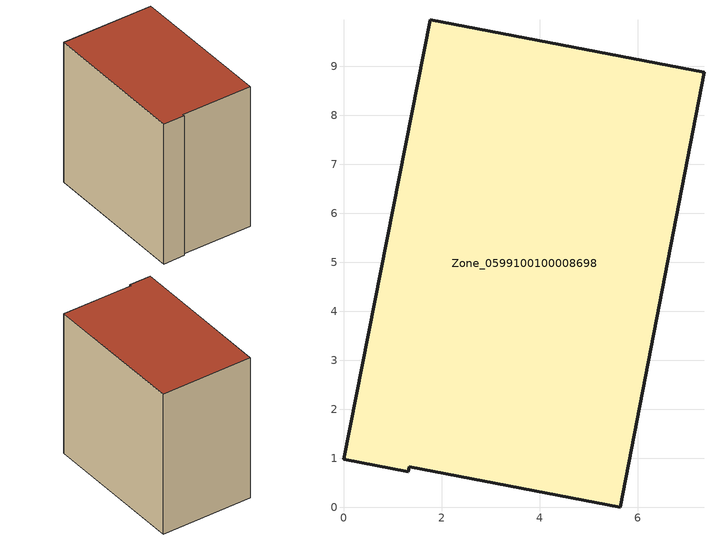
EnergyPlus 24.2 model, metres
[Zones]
Zone_0599100100008698
 floor ground (C_G): 1.77,9.95 7.35,8.88 5.64,0 1.34,0.83 1.32,0.73 0,0.98 z0
 wall outside (C_F): 7.35,8.88 1.77,9.95 0,0.98 1.32,0.73 1.34,0.83 5.64,0 7.35,8.88 z0:9.14
 roof outside (C_R): 1.77,9.95 0,0.98 1.32,0.73 1.34,0.83 5.64,0 7.35,8.88 z9.14
[BUILDING]
Pand.0599100100008698: North Axis=0; Terrain=City; Loads Convergence Tolerance Value=0.04; Temperature Convergence Tolerance Value=0.4; Solar Distribution=FullExterior; Maximum Number of Warmup Days=25; Minimum Number of Warmup Days=1
[Site:Location]
Rotterdam.The.Hague.AP_ZH_NLD Design_Conditions: Latitude=51.96; Longitude=4.45; Time Zone=1; Elevation=-4.5
[SITE:GROUNDTEMPERATURE:BUILDINGSURFACE]
18, 18, 18, 18, 18, 18, 18, 18, 18, 18, 18, 18
[MATERIAL] Thermal Absorptance=0.9; Solar Absorptance=0.7; Visible Absorptance=0.7
Name | Roughness | Thickness | Conductivity | Density | Specific Heat
G.TI.2015-2018 | MediumSmooth | 0.15 | 0.0428571 | 540 | 1210
F.TI.2015-2018 | Rough | 0.3 | 0.0666667 | 1920 | 840
R.TI.2015-2018 | MediumRough | 0.2 | 0.0333333 | 1500 | 1000
[CONSTRUCTION]
C_G: G.TI.2015-2018
C_F: F.TI.2015-2018
C_R: R.TI.2015-2018
[ZONE]
Zone_0599100100008698: Type=1; Multiplier=1; Ceiling Height=Autocalculate; Volume=Autocalculate; Floor Area=autocalculate; Part of Total Floor Area=Yes
[ZONEINFILTRATION:DESIGNFLOWRATE]
Infil_Zone_0599100100008698: Zone or ZoneList or Space or SpaceList=Zone_0599100100008698; Schedule=AlwaysOn; Design Flow Rate Calculation Method=Flow/Area; Flow Rate per Floor Area=0.0015; Constant Term Coefficient=1; Temperature Term Coefficient=0; Velocity Term Coefficient=0; Velocity Squared Term Coefficient=0
[HVACTEMPLATE:ZONE:IDEALLOADSAIRSYSTEM]
Zone_0599100100008698: Maximum Heating Supply Air Temperature=50; Minimum Cooling Supply Air Temperature=13; Maximum Heating Supply Air Humidity Ratio=0.0156; Minimum Cooling Supply Air Humidity Ratio=0.0077; Heating Limit=NoLimit; Cooling Limit=NoLimit; Dehumidification Control Type=ConstantSensibleHeatRatio; Cooling Sensible Heat Ratio=0.7; Dehumidification Setpoint=60; Humidification Control Type=None; Humidification Setpoint=30; Outdoor Air Method=None; Outdoor Air Flow Rate per Person=0.00944; Outdoor Air Flow Rate per Zone Floor Area=0; Outdoor Air Flow Rate per Zone=0; Demand Controlled Ventilation Type=None; Outdoor Air Economizer Type=NoEconomizer; Heat Recovery Type=None; Sensible Heat Recovery Effectiveness=0.7; Latent Heat Recovery Effectiveness=0.65
[ZONECONTROL:THERMOSTAT]
ThermostatControl_Zone_0599100100008698: Zone or ZoneList=Zone_0599100100008698; Control Type Schedule=DualSetpointControlType; Control 1=Thermostat_Zone_0599100100008698; Temperature Difference Between Cutout And Setpoint=0
[THERMOSTATSETPOINT:DUALSETPOINT]
Thermostat_Zone_0599100100008698: Heating Setpoint Temperature Schedule=HeatingSetpoint_Zone_0599100100008698; Cooling Setpoint Temperature Schedule=CoolingSetpoint_Zone_0599100100008698
[SCHEDULE:COMPACT]
HeatingSetpoint_Zone_0599100100008698: Through: 12/31, For: AllDays, Until: 24:00, 21
CoolingSetpoint_Zone_0599100100008698: Through: 12/31, For: AllDays, Until: 24:00, 24
DualSetpointControlType: Through: 12/31, For: AllDays, Until: 24:00, 4
AlwaysOn: Through: 12/31, For: AllDays, Until: 24:00, 1
